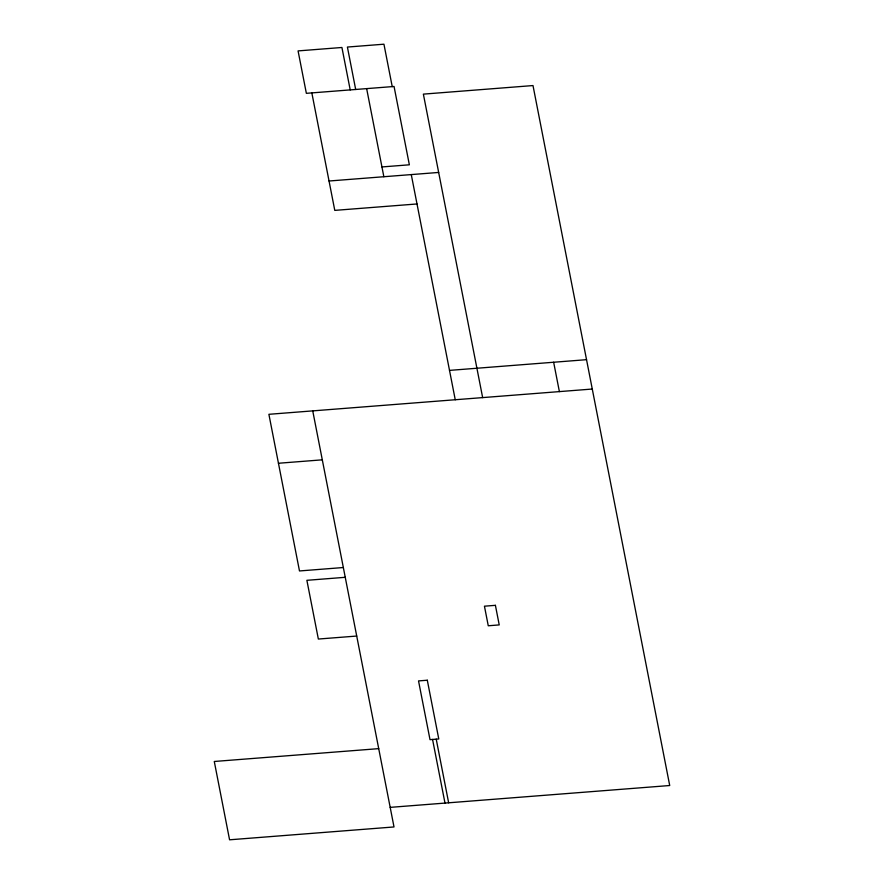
<?xml version="1.0" encoding="UTF-8"?>
<svg xmlns="http://www.w3.org/2000/svg" width="884" height="884" viewBox="0 0 884 884"><rect width="100%" height="100%" fill="white"/><g stroke="black" fill="none" stroke-linecap="round" stroke-linejoin="round"><path stroke-width="1.33" d="M381.943 166.943L409.358 164.8L394.054 86.477L306.361 93.328L298.074 50.907L341.92 47.482L350.208 89.903M329.047 181.01L438.674 172.446M417.005 203.961L334.782 210.381L311.842 92.908M449.514 370.385L586.534 359.678M592.269 389.037L268.891 414.309L299.488 570.954L343.335 567.528M278.449 463.26L322.295 459.835M345.246 577.307L306.881 580.313L318.351 639.044L356.716 636.049M378.717 748.637L214.282 761.478L229.575 839.8L394.01 826.949L312.737 410.883M390.187 807.368L669.718 785.522L532.997 85.56L423.37 94.124L482.653 397.612M553.649 362.241L559.384 391.612M411.27 174.59L455.249 399.756M392.231 86.621L383.943 44.2L347.401 47.051L355.688 89.483M366.65 88.621L383.855 176.734M436.221 739.168L448.652 802.805M432.563 739.455L444.995 803.092M495.405 605.33L484.443 606.192L488.266 625.773L499.228 624.911L495.405 605.33M427.303 680.227L418.53 680.912L430.011 739.654L438.773 738.969L427.303 680.227"/></g></svg>
